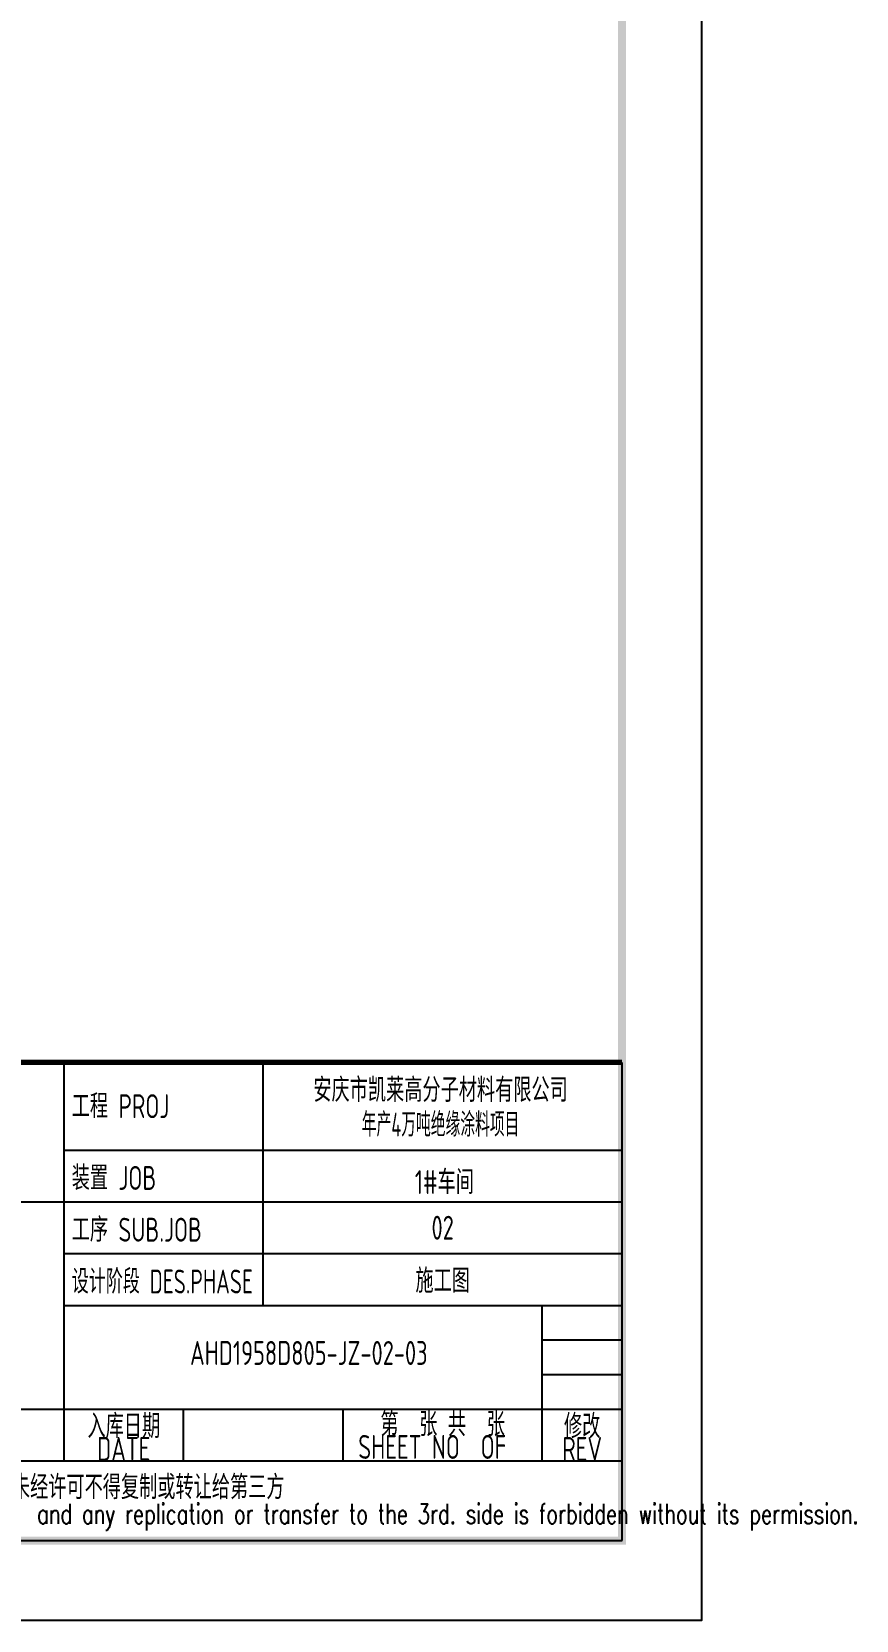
# Model space of a CAD drawing. Extents: x 4414382 to 4540065, y -615151 to -235742.
# Drawn here: x 4523658 to 4534000, y -485691 to -465759 of the extents above; entities that cross this region are included whole.
import ezdxf
from ezdxf.enums import TextEntityAlignment as Align

# ---------------------------------------------------------------- set-up
doc = ezdxf.new("R2010")
doc.units = 0
doc.header["$LTSCALE"] = 1000
doc.header["$MEASUREMENT"] = 0
doc.layers.get('0').update_dxf_attribs({"linetype": 'CONTINUOUS'})
doc.layers.add('PUB_TITLE', color=4, linetype='CONTINUOUS')
doc.styles.add('ECEC_TQ', font='txt_l.shx', dxfattribs={"bigfont": 'hztxt_l.shx'})
doc.styles.add('sceie', font='sceie.shx', dxfattribs={"bigfont": 'sceic.shx'})

msp = doc.modelspace()

# ---------------------------------------------------------------- linework, layer by layer
for p, q in [((4524062.2, -483690.7), (4524062.2, -478690.7)), ((4526562.2, -481740.7), (4526562.2, -478690.7)), ((4531062.2, -484690.7), (4531062.2, -478690.7)), ((4524062.2, -479790.7), (4531062.2, -479790.7)), ((4513062.2, -480440.7), (4524062.2, -480440.7)), ((4524062.2, -480440.7), (4531062.2, -480440.7)), ((4524062.2, -481090.7), (4531062.2, -481090.7)), ((4524062.2, -481740.7), (4531062.2, -481740.7)), ((4530062.2, -483690.7), (4530062.2, -481740.7)), ((4530062.2, -482174.1), (4531062.2, -482174.1)), ((4530062.2, -482607.4), (4531062.2, -482607.4)), ((4518562.2, -483040.7), (4531062.2, -483040.7)), ((4525562.2, -483690.7), (4525562.2, -483040.7)), ((4527562.2, -483690.7), (4527562.2, -483040.7)), ((4513062.2, -483690.7), (4531062.2, -483690.7)), ((4513062.2, -484690.7), (4531062.2, -484690.7))]:
    msp.add_line(p, q)
at = {"const_width": 70}
msp.add_lwpolyline([(4531062.2, -478690.7), (4513062.2, -478690.7)], dxfattribs=at)
at = {"layer": 'PUB_TITLE', "color": 4}
msp.add_lwpolyline([(4447962.2, -485690.7), (4532062.2, -485690.7), (4532062.2, -426290.7), (4447962.2, -426290.7)], close=True, dxfattribs=at)
at = {"layer": 'PUB_TITLE', "color": 4, "const_width": 100}
msp.add_lwpolyline([(4450462.2, -484690.7), (4531062.2, -484690.7), (4531062.2, -427290.7), (4450462.2, -427290.7)], close=True, dxfattribs=at)

# ---------------------------------------------------------------- texts
for s, height, style, width, p in [('安庆市凯莱高分子材料有限公司', 300, 'sceie', 0.8, (4528785.9, -479020.6)), ('年产4万吨绝缘涂料项目', 300, 'sceie', 0.65, (4528785.9, -479455.6)), ('1#车间', 300, 'sceie', 0.8, (4528833.7, -480176.7)), ('02', 300, 'sceie', 0.8, (4528812.2, -480765.7)), ('施工图', 300, 'sceie', 0.8, (4528812.2, -481415.7)), ('入库日期', 300, 'sceie', 0.8, (4524812.2, -483240.7)), ('第  张 共  张', 300, 'sceie', 0.8, (4528812.2, -483215.7)), ('修改', 300, 'sceie', 0.8, (4530562.2, -483240.7)), ('DATE', 300, 'sceie', 0.8, (4524812.2, -483540.7)), ('SHEET NO  OF  ', 300, 'sceie', 0.8, (4528812.2, -483515.7)), ('REV', 300, 'sceie', 0.8, (4530562.2, -483540.7)), ('本文件专有权属安徽华东化工医药工程有限责任公司所有,未经许可不得复制或转让给第三方', 300, 'sceie', 0.8, (4522233.3, -484039.7)), ('The proprietary right of this document belongs to Anhui Huadong Chemical And Medical Engineering  Co.,Ltd.  and any replication or transfer to the 3rd. side is forbidden without its permission. ', 250, 'ECEC_TQ', 0.72, (4522062.2, -484390.7))]:
    msp.add_text(s, height=height, dxfattribs=dict(style=style, width=width)).set_placement(p, align=Align.MIDDLE)
at = {"style": 'sceie'}
for s, width, p in [('工程 PROJ', 0.8, (4524159, -479390.7)), ('装置 JOB', 0.8, (4524159, -480290.7)), ('工序 SUB.JOB', 0.8, (4524159, -480940.7)), ('设计阶段 DES.PHASE', 0.75, (4524159, -481590.7))]:
    msp.add_text(s, height=300, dxfattribs=dict(at, width=width)).set_placement(p)
at = {"style": 'sceie', "width": 0.8}
msp.add_attdef('AHD1958D805-JZ-02-03', text='200320-02-040', height=300, dxfattribs=at).set_placement((4527133, -482337), align=Align.MIDDLE)

doc.saveas('drawing.dxf')
